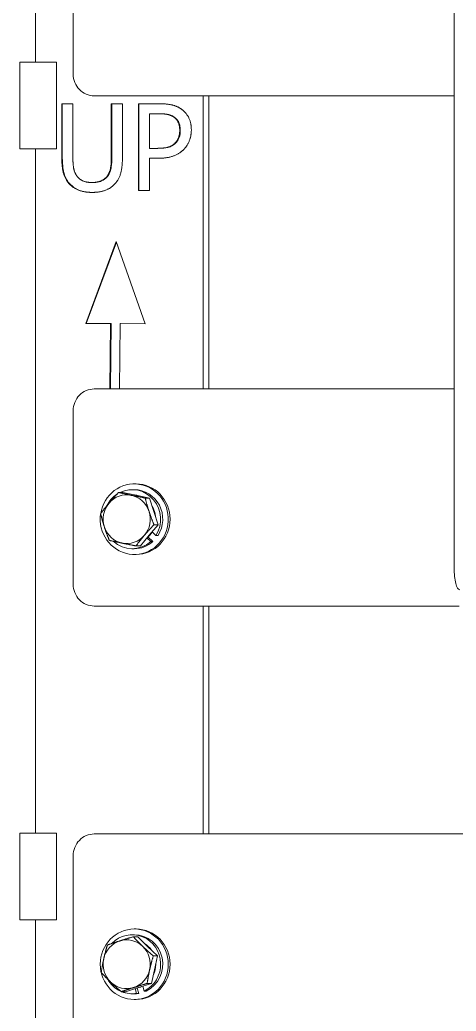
# Model space of a CAD drawing. Header units: inches. Extents: x 17 to 469, y 7 to 301.
# Drawn here: x 230.16 to 235.19, y 109.76 to 121.18 of the extents above; entities that cross this region are included whole.
import ezdxf

# ---------------------------------------------------------------- set-up
doc = ezdxf.new("R2010")
doc.units = ezdxf.units.IN
doc.header["$LTSCALE"] = 14
doc.header["$MEASUREMENT"] = 0
doc.layers.add('Visible (ANSI)', color=7, linetype='Continuous', lineweight=50)

msp = doc.modelspace()

# ---------------------------------------------------------------- linework, layer by layer
at = {"layer": 'Visible (ANSI)', "linetype": 'Continuous', "lineweight": 18}
for p, q in [((230.33875, 122.80389), (230.33875, 120.69389)), ((230.77319, 122.55389), (230.77319, 120.55389)), ((235.16345, 114.86639), (235.16345, 122.36639)), ((230.15758, 120.69389), (230.58023, 120.69389)), ((230.15758, 120.69389), (230.15758, 119.69389)), ((230.58023, 120.69389), (230.58023, 119.69389)), ((230.64118, 119.58947), (230.64118, 120.21346)), ((230.64118, 120.21346), (230.76956, 120.21346)), ((230.64766, 119.58947), (230.64766, 120.21346)), ((230.76956, 120.21346), (230.76956, 119.58947)), ((231.01467, 120.30389), (234.30061, 120.30389)), ((231.21182, 120.21346), (231.34019, 120.21346)), ((231.21182, 119.58623), (231.21182, 120.21346)), ((231.21829, 119.58623), (231.21829, 120.21346)), ((231.34019, 120.21346), (231.34019, 119.58947)), ((231.52414, 119.21346), (231.52414, 120.21346)), ((231.52414, 120.21346), (231.76679, 120.21346)), ((231.53061, 119.21346), (231.53061, 120.21346)), ((232.2706, 116.92889), (232.2706, 120.30389)), ((232.33531, 120.30389), (232.33531, 116.92889)), ((234.83643, 120.30389), (234.30061, 120.30389)), ((234.83643, 120.30389), (235.16345, 120.30389)), ((231.75897, 120.09839), (231.65251, 120.09839)), ((231.65251, 120.09839), (231.65251, 119.69968)), ((231.75897, 120.09839), (231.76544, 120.09839)), ((231.94605, 119.75965), (231.95252, 119.75965)), ((230.15758, 119.69389), (230.58023, 119.69389)), ((230.33875, 119.69389), (230.33875, 111.81389)), ((231.65251, 119.69968), (231.74018, 119.69968)), ((231.74018, 119.69968), (231.74665, 119.69968)), ((231.65251, 119.58623), (231.65251, 119.21346)), ((231.76131, 119.58623), (231.65251, 119.58623)), ((230.9903, 119.30584), (230.99677, 119.30584)), ((231.65251, 119.21346), (231.52414, 119.21346)), ((230.91751, 117.68438), (231.2697, 118.62754)), ((230.92398, 117.68438), (231.27283, 118.6186)), ((231.2697, 118.62754), (231.60313, 117.67744)), ((231.20364, 117.68228), (230.91751, 117.68438)), ((230.91751, 117.68438), (230.92398, 117.68438)), ((231.21011, 117.68228), (230.92398, 117.68438)), ((231.1947, 116.92889), (231.20364, 117.68228)), ((231.20117, 116.92889), (231.21011, 117.68228)), ((231.20364, 117.68228), (231.21011, 117.68228)), ((231.31307, 117.68095), (231.30542, 116.92889)), ((231.31307, 117.68095), (231.31954, 117.68095)), ((231.60313, 117.67744), (231.31307, 117.68095)), ((231.6031, 117.67752), (231.31954, 117.68095)), ((234.30061, 116.92889), (231.01467, 116.92889)), ((234.30061, 116.92889), (234.83643, 116.92889)), ((235.16345, 116.92889), (234.83643, 116.92889)), ((230.77319, 116.67889), (230.77319, 114.67889)), ((231.47692, 115.76889), (231.4526, 115.76889)), ((231.47692, 115.83489), (231.49763, 115.83489)), ((231.3454, 115.73615), (231.29548, 115.73615)), ((231.3454, 115.73615), (231.4991, 115.70448)), ((231.4991, 115.70448), (231.65279, 115.67282)), ((231.65279, 115.67282), (231.60286, 115.67282)), ((231.65279, 115.67282), (231.70315, 115.51919)), ((231.70315, 115.51919), (231.75351, 115.36556)), ((231.75351, 115.36556), (231.65018, 115.2436)), ((231.75351, 115.36556), (231.70359, 115.36556)), ((231.65018, 115.2436), (231.54685, 115.12163)), ((231.62384, 115.21087), (231.66719, 115.17151)), ((231.69152, 115.17151), (231.6361, 115.22184)), ((231.72706, 115.24218), (231.68371, 115.28154)), ((231.75139, 115.24218), (231.72706, 115.24218)), ((231.47692, 115.08889), (231.4526, 115.08889)), ((231.54685, 115.12163), (231.49692, 115.12163)), ((231.69152, 115.17151), (231.66719, 115.17151)), ((231.47692, 115.02289), (231.49763, 115.02289)), ((231.01467, 114.42889), (234.30061, 114.42889)), ((232.2706, 111.80389), (232.2706, 114.42889)), ((232.33531, 114.42889), (232.33531, 111.80389)), ((234.83643, 114.42889), (234.30061, 114.42889)), ((234.83643, 114.42889), (235.22035, 114.42889)), ((230.15758, 111.81389), (230.58023, 111.81389)), ((230.15758, 111.81389), (230.15758, 110.81389)), ((230.58023, 111.81389), (230.58023, 110.81389)), ((234.30061, 111.80389), (231.01467, 111.80389)), ((234.30061, 111.80389), (234.83643, 111.80389)), ((235.35753, 111.80389), (234.83643, 111.80389)), ((230.77319, 111.55389), (230.77319, 109.55389)), ((230.15758, 110.81389), (230.58023, 110.81389)), ((230.33875, 110.81389), (230.33875, 102.93389)), ((231.47692, 110.64389), (231.4526, 110.64389)), ((231.47692, 110.70989), (231.49763, 110.70989)), ((231.51654, 110.62006), (231.46661, 110.62006)), ((231.51654, 110.62006), (231.63118, 110.50946)), ((231.63118, 110.50946), (231.74582, 110.39885)), ((231.74582, 110.39885), (231.69589, 110.39885)), ((231.74582, 110.39885), (231.71061, 110.24076)), ((231.71061, 110.24076), (231.6754, 110.08267)), ((231.6754, 110.08267), (231.52556, 110.03519)), ((231.6754, 110.08267), (231.62548, 110.08267)), ((231.37571, 109.98771), (231.32578, 109.98771)), ((231.52556, 110.03519), (231.37571, 109.98771)), ((231.47692, 109.96389), (231.4526, 109.96389)), ((231.48806, 110.02331), (231.50437, 109.96814)), ((231.5287, 109.96814), (231.50437, 109.96814)), ((231.5287, 109.96814), (231.5106, 110.02938)), ((231.5912, 109.99565), (231.57489, 110.05082)), ((231.61552, 109.99565), (231.5912, 109.99565)), ((231.47692, 109.89789), (231.49763, 109.89789))]:
    msp.add_line(p, q, dxfattribs=at)
for centre, major_axis, ratio, start_param, end_param in [((231.01467, 120.55389), (0, -0.25), 0.96592583, 4.71238898, 6.28318531), ((231.01467, 116.67889), (0, 0.25), 0.96592583, 0, 1.57079633), ((231.47692, 115.42889), (0, -0.406), 0.96592583, 4.56044912, 10.8358174), ((231.4526, 115.42889), (0, 0.34), 0.96592583, 4.13104425, 6.72564015), ((231.47692, 115.42889), (0, 0.34), 0.96592583, 4.13104425, 6.28318531), ((231.49763, 115.42889), (0, -0.406), 0.96592583, 0, 3.14159265), ((231.4526, 115.42889), (0, 0.34), 0.96592583, 0.56666627, 1.09864136), ((231.3897, 115.42889), (0, 0.281), 0.96592583, 6.08675997, 7.13395752), ((231.3897, 115.42889), (0, 0.281), 0.96592583, 5.03956242, 6.08675997), ((231.4526, 115.42889), (0, 0.281), 0.96592583, 5.99025239, 6.18326755), ((231.3897, 115.42889), (0, -0.281), 0.96592583, 3.99236487, 5.03956242), ((231.4526, 115.42889), (0, -0.281), 0.96592583, 1.68506894, 2.11087059), ((231.3897, 115.42889), (0, 0.281), 0.96592583, 3.99236487, 5.03956242), ((231.3897, 115.42889), (0, -0.281), 0.96592583, 5.03956242, 6.08675997), ((231.3897, 115.42889), (0, -0.281), 0.96592583, 6.08675997, 7.13395752), ((231.4526, 115.42889), (0, -0.281), 0.96592583, 0.66114907, 1.04039536), ((231.4526, 115.42889), (0, -0.34), 0.96592583, 5.55505667, 6.99527814), ((231.47692, 115.42889), (0, -0.34), 0.96592583, 0, 0.71209283), ((235.22816, 114.86639), (0, -0.25), 0.25881905, 4.71238898, 6.28318531), ((231.01467, 114.67889), (0, -0.25), 0.96592583, 4.71238898, 6.28318531), ((231.01467, 111.55389), (0, 0.25), 0.96592583, 0, 1.57079633), ((231.4526, 110.30389), (0, 0.34), 0.96592583, 3.57727203, 7.07483124), ((231.47692, 110.30389), (0, 0.34), 0.96592583, 3.57727203, 6.28318531), ((231.49763, 110.30389), (0, -0.406), 0.96592583, 0, 3.14159265), ((231.3897, 110.30389), (0, 0.281), 0.96592583, 0.297, 1.34419755), ((231.3897, 110.30389), (0, 0.281), 0.96592583, 5.53298775, 6.5801853), ((231.3897, 110.30389), (0, 0.281), 0.96592583, 4.4857902, 5.53298775), ((231.4526, 110.30389), (0, -0.281), 0.96592583, 2.21084177, 2.57194843), ((231.3897, 110.30389), (0, -0.281), 0.96592583, 4.4857902, 5.53298775), ((231.4526, 110.30389), (0, -0.281), 0.96592583, 1.12821762, 1.56017748), ((231.3897, 110.30389), (0, -0.281), 0.96592583, 0.297, 1.34419755), ((231.4526, 110.30389), (0, 0.34), 0.96592583, 2.09190309, 2.72547629), ((231.3897, 110.30389), (0, -0.281), 0.96592583, 5.53298775, 6.5801853), ((231.4526, 110.30389), (0, -0.34), 0.96592583, 5.90661088, 6.44150592), ((231.47692, 110.30389), (0, -0.34), 0.96592583, 0, 0.15832062), ((231.4526, 110.30389), (0, -0.281), 0.96592583, 0.1787989, 0.41520109)]:
    msp.add_ellipse(centre, major_axis=major_axis, ratio=ratio, start_param=start_param, end_param=end_param, dxfattribs=at)
msp.add_ellipse((231.47692, 110.30389), major_axis=(0, 0.406), ratio=0.96592583, dxfattribs=at)
for points in [[(231.76679, 120.21346), (231.8529, 120.21346), (231.97344, 120.18429), (232.01963, 120.15106)], [(231.93117, 120.0603), (231.90065, 120.08137), (231.81924, 120.09839), (231.75897, 120.09839)], [(232.01963, 120.15106), (232.07364, 120.11297), (232.13469, 119.99547), (232.13469, 119.912)], [(232.00084, 119.90795), (232.00084, 119.95981), (231.9664, 120.03599), (231.93117, 120.0603)], [(231.94605, 119.75965), (231.97501, 119.78963), (232.00084, 119.86014), (232.00084, 119.90795)], [(232.13469, 119.912), (232.13469, 119.84717), (232.09007, 119.73048), (232.05015, 119.68996)], [(231.74018, 119.69968), (231.81846, 119.69968), (231.91474, 119.72561), (231.94605, 119.75965)], [(232.05015, 119.68996), (232.00006, 119.6389), (231.86464, 119.58623), (231.76131, 119.58623)], [(230.73355, 119.28477), (230.68267, 119.33664), (230.64118, 119.4825), (230.64118, 119.58947)], [(230.76956, 119.58947), (230.76956, 119.51978), (230.78678, 119.42578), (230.81104, 119.38769)], [(231.17033, 119.38769), (231.1946, 119.42578), (231.21182, 119.51897), (231.21182, 119.58623)], [(231.34019, 119.58947), (231.34019, 119.48493), (231.29949, 119.33583), (231.24782, 119.28477)], [(230.81104, 119.38769), (230.83687, 119.34717), (230.92611, 119.30584), (230.9903, 119.30584)], [(230.9903, 119.30584), (231.05057, 119.30584), (231.1445, 119.34717), (231.17033, 119.38769)], [(230.9903, 119.19239), (230.90498, 119.19239), (230.77817, 119.23858), (230.73355, 119.28477)], [(231.24782, 119.28477), (231.20164, 119.23777), (231.07953, 119.19239), (230.9903, 119.19239)]]:
    msp.add_open_spline(points, degree=2, dxfattribs=at)
for points, knots in [([(231.93764, 120.0603), (231.91005, 120.07934), (231.8822, 120.08658), (231.83452, 120.09654), (231.79782, 120.09839), (231.76544, 120.09839)], [-0.38189383, -0.38189383, -0.38189383, -0.38189383, -0.255461127, -0.255461127, 0, 0, 0, 0]), ([(232.00731, 119.90795), (232.00731, 119.92823), (232.00533, 119.94869), (231.99458, 119.99105), (231.98621, 120.007), (231.96836, 120.03474), (231.95424, 120.04884), (231.93764, 120.0603)], [-0.337279569, -0.337279569, -0.337279569, -0.337279569, -0.253916557, -0.253916557, -0.157342525, -0.157342525, 0, 0, 0, 0]), ([(231.95252, 119.75965), (231.96178, 119.76924), (231.97021, 119.77965), (231.98524, 119.80306), (231.99056, 119.81442), (232.00399, 119.85108), (232.00731, 119.87997), (232.00731, 119.90795)], [-0.377899074, -0.377899074, -0.377899074, -0.377899074, -0.298395577, -0.298395577, -0.213230014, -0.213230014, 0, 0, 0, 0]), ([(231.74665, 119.69968), (231.77616, 119.69968), (231.80791, 119.70106), (231.8704, 119.71028), (231.88982, 119.71737), (231.92154, 119.73211), (231.93824, 119.74413), (231.95252, 119.75965)], [-0.372028077, -0.372028077, -0.372028077, -0.372028077, -0.274279003, -0.274279003, -0.163348537, -0.163348537, 0, 0, 0, 0]), ([(230.74002, 119.28477), (230.72322, 119.3019), (230.70872, 119.32091), (230.68446, 119.36318), (230.67515, 119.38583), (230.65966, 119.4403), (230.64766, 119.49447), (230.64766, 119.58947)], [-1.83487294, -1.83487294, -1.83487294, -1.83487294, -1.2832116, -1.2832116, -0.72393044, -0.72393044, 0, 0, 0, 0]), ([(231.1768, 119.38769), (231.19329, 119.41357), (231.20405, 119.44192), (231.21259, 119.48813), (231.21829, 119.52245), (231.21829, 119.58623)], [-1.42536624, -1.42536624, -1.42536624, -1.42536624, -0.48598408, -0.48598408, 0, 0, 0, 0]), ([(230.99677, 119.30584), (231.02239, 119.30584), (231.04807, 119.30864), (231.08815, 119.31969), (231.11167, 119.32757), (231.1514, 119.35538), (231.16556, 119.37005), (231.1768, 119.38769)], [-0.729908788, -0.729908788, -0.729908788, -0.729908788, -0.378375556, -0.378375556, -0.16104957, -0.16104957, 0, 0, 0, 0]), ([(230.99362, 119.1924), (230.96423, 119.19255), (230.93449, 119.19478), (230.87922, 119.20492), (230.85358, 119.2123), (230.79551, 119.23789), (230.76569, 119.2582), (230.74002, 119.28477)], [-0.729917218, -0.729917218, -0.729917218, -0.729917218, -0.497865325, -0.497865325, -0.286365354, -0.286365354, 0, 0, 0, 0])]:
    msp.add_open_spline(points, degree=3, knots=knots, dxfattribs=at)
for points in [[(231.18565, 115.61418), (231.2336, 115.67079), (231.29548, 115.73615)], [(231.29548, 115.73615), (231.37134, 115.71918), (231.44267, 115.70448)], [(231.44267, 115.70448), (231.514, 115.68979), (231.60286, 115.67282)], [(231.60286, 115.67282), (231.62336, 115.59049), (231.64673, 115.51919)], [(231.08881, 115.49221), (231.13769, 115.55758), (231.18565, 115.61418)], [(231.13267, 115.33858), (231.1093, 115.40988), (231.08881, 115.49221)], [(231.64673, 115.51919), (231.6701, 115.44789), (231.70359, 115.36556)], [(231.18953, 115.18495), (231.15605, 115.26728), (231.13267, 115.33858)], [(231.70359, 115.36556), (231.64171, 115.3002), (231.59376, 115.2436)], [(231.59376, 115.2436), (231.5458, 115.18699), (231.49692, 115.12163)], [(231.33673, 115.15329), (231.2654, 115.16799), (231.18953, 115.18495)], [(231.49692, 115.12163), (231.40806, 115.1386), (231.33673, 115.15329)], [(231.12521, 110.36702), (231.14155, 110.44039), (231.16692, 110.52511)], [(231.16692, 110.52511), (231.24072, 110.55055), (231.31027, 110.57259)], [(231.31027, 110.57259), (231.37981, 110.59462), (231.46661, 110.62006)], [(231.46661, 110.62006), (231.52155, 110.56079), (231.57475, 110.50946)], [(231.57475, 110.50946), (231.62796, 110.45812), (231.69589, 110.39885)], [(231.69589, 110.39885), (231.67053, 110.31413), (231.65419, 110.24076)], [(231.0965, 110.20893), (231.10888, 110.29365), (231.12521, 110.36702)], [(231.20465, 110.09832), (231.15144, 110.14966), (231.0965, 110.20893)], [(231.65419, 110.24076), (231.63785, 110.16739), (231.62548, 110.08267)], [(231.32578, 109.98771), (231.25785, 110.04699), (231.20465, 110.09832)], [(231.62548, 110.08267), (231.53868, 110.05723), (231.46913, 110.03519)], [(231.46913, 110.03519), (231.39959, 110.01316), (231.32578, 109.98771)]]:
    msp.add_rational_spline(points, [1, 1.0379548493, 1], degree=2, dxfattribs=at)

doc.saveas('drawing.dxf')
